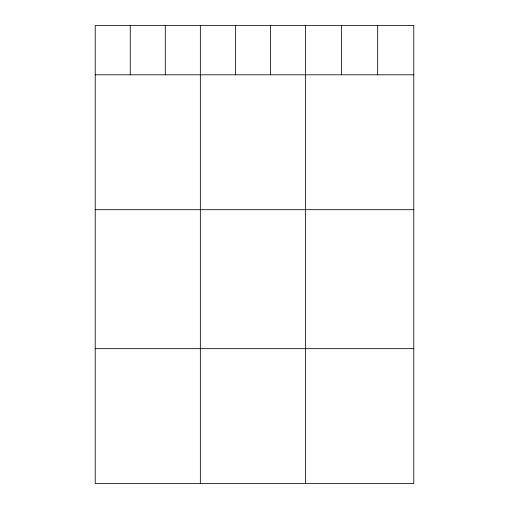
<?xml version="1.0" encoding="UTF-8"?>
<svg xmlns="http://www.w3.org/2000/svg" width="509" height="509" viewBox="0 0 509 509"><rect width="100%" height="100%" fill="white"/><g stroke="black" fill="none" stroke-linecap="round" stroke-linejoin="round"><path stroke-width="0.76" d="M95.221 74.81L413.779 74.81M95.221 209.695L413.779 209.695M95.221 348.665L413.779 348.665M377.678 25.45L377.678 74.81M341.571 25.45L341.571 74.81M305.47 25.45L305.47 483.55M270.425 25.45L270.425 74.81M235.387 25.45L235.387 74.81M200.342 25.45L200.342 483.55M165.304 25.45L165.304 74.81M130.259 25.45L130.259 74.81M413.779 25.45L95.221 25.45L95.221 483.55L413.779 483.55L413.779 25.45"/></g></svg>
